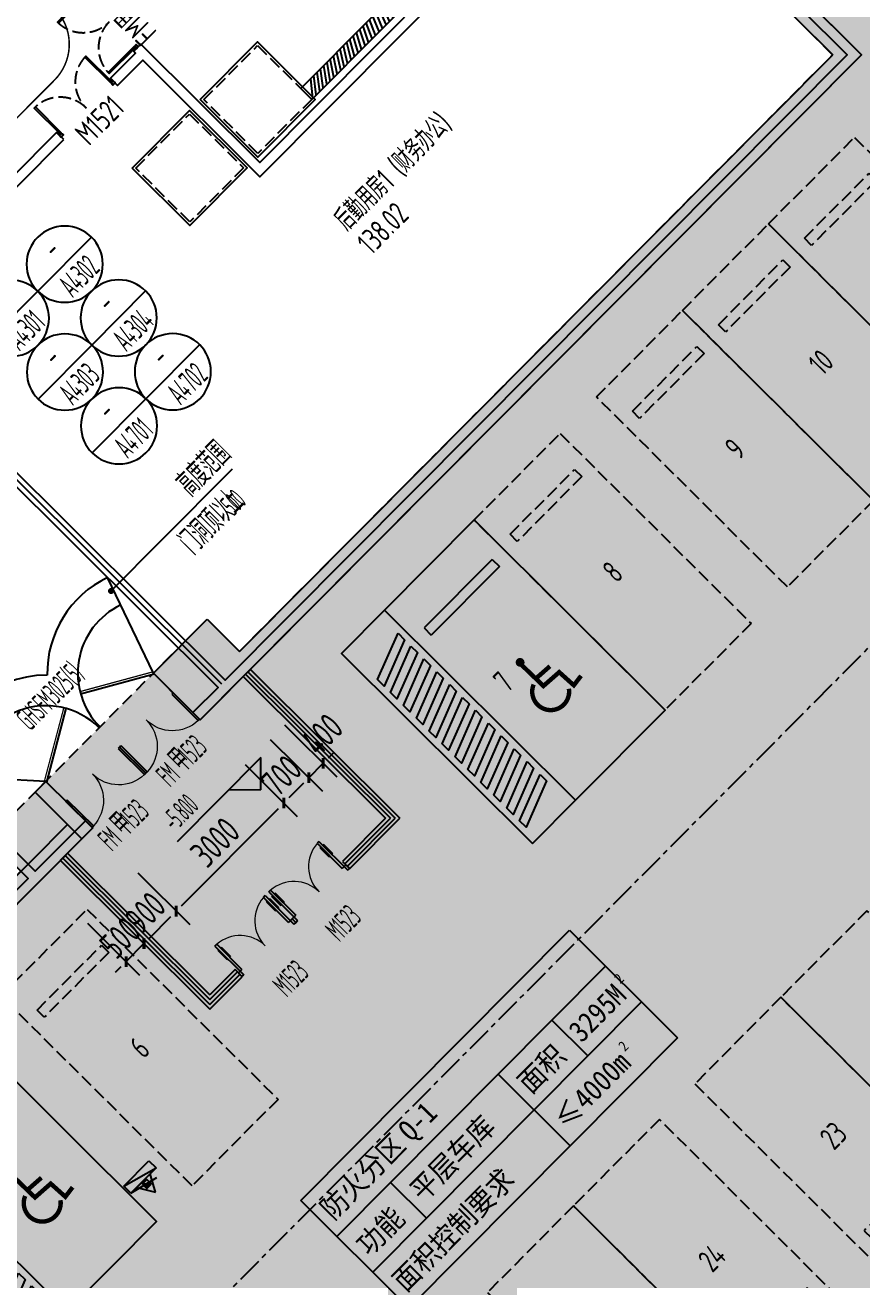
# Model space of a CAD drawing. Extents: x 517381295 to 519272522, y 3499086963 to 3500603577.
# Drawn here: x 518863914 to 518880380, y 3499861043 to 3499885723 of the extents above; entities that cross this region are included whole.
import ezdxf
from ezdxf.enums import TextEntityAlignment as Align

# ---------------------------------------------------------------- set-up
doc = ezdxf.new("R2010")
doc.units = 0
doc.header["$LTSCALE"] = 1000
doc.header["$MEASUREMENT"] = 0
doc.header["$PDMODE"] = 1
for name, pattern in [('CENTERX2', [4, 2.5, -0.5, 0.5, -0.5]), ('DASH', [0.35, 0.25, -0.1]), ('DASHED', [0.75, 0.5, -0.25]), ('HIDDEN', [0.375, 0.25, -0.125])]:
    doc.linetypes.add(name, pattern=pattern)
doc.layers.get('0').update_dxf_attribs({"linetype": 'CONTINUOUS'})
doc.layers.get('DEFPOINTS').update_dxf_attribs({"color": 8, "linetype": 'CONTINUOUS'})
for name, color, linetype in [('0-TEXT', 7, 'CONTINUOUS'), ('00-灭火器', 1, 'CONTINUOUS'), ('A-地下车道中线', 1, 'CONTINUOUS'), ('A10-plan_B1_SEN23VEG_设计区$0$AE-WALL', 255, 'CONTINUOUS'), ('AD-AREA-USNO', 13, 'CONTINUOUS'), ('AD-INDX', 43, 'CONTINUOUS'), ('AD-NAME-ROOM', 9, 'CONTINUOUS'), ('AD-NUMB', 205, 'CONTINUOUS'), ('AE-ABOV', 154, 'HIDDEN'), ('AE-DICH-ARCH', 84, 'CONTINUOUS'), ('AE-DOOR-INSD', 61, 'CONTINUOUS'), ('AE-EQPM', 70, 'CONTINUOUS'), ('AE-FLOR', 151, 'CONTINUOUS'), ('AE-WALL', 255, 'CONTINUOUS'), ('AE-WALL-HACH', 15, 'CONTINUOUS'), ('C-XREF-EXT', 7, 'CONTINUOUS'), ('DIM_ELEV', 3, 'CONTINUOUS'), ('EQUIP_消火栓', 1, 'CONTINUOUS'), ('HS-A-填充图案', 8, 'CONTINUOUS'), ('HS-A-墙-砖', 140, 'CONTINUOUS'), ('HS-A-墙-砼', 41, 'CONTINUOUS'), ('HS-A-指标', 7, 'DASHED'), ('HS-A-标注-引出', 3, 'CONTINUOUS'), ('HS-A-标注-细部', 3, 'CONTINUOUS'), ('HS-A-说明文字', 7, 'CONTINUOUS'), ('HS-A-门窗洞', 4, 'CONTINUOUS'), ('HS-A-门窗编号', 10, 'CONTINUOUS'), ('PUB_HATCH', 8, 'CONTINUOUS'), ('PUB_TEXT', 7, 'CONTINUOUS'), ('WINDOW', 4, 'CONTINUOUS'), ('WINDOW_TEXT', 7, 'CONTINUOUS'), ('天华车位编号', 7, 'CONTINUOUS')]:
    doc.layers.add(name, color=color, linetype=linetype)
doc.styles.add('_TCH_DIM', font='Tssdeng.shx', dxfattribs={"bigfont": 'Tssdchn.shx'})
doc.styles.add('_TCH_DIM_T3', font='Tssdeng.shx', dxfattribs={"width": 0.7058823529411765, "bigfont": 'Tssdchn.shx'})
doc.styles.add('_TCH_WINDOW', font='Tssdeng.shx', dxfattribs={"width": 0.7, "height": 3.5, "bigfont": 'Tssdchn.shx'})
doc.styles.add('TH-STYLE1', font='STFANGSO.TTF', dxfattribs={"width": 0.699999988079071})
doc.styles.add('TH-STYLE3', font='tssdeng.shx', dxfattribs={"width": 0.699999988079071, "bigfont": 'tssdchn.shx'})
doc.styles.add('黑体', font='simhei_0.ttf', dxfattribs={"width": 0.9})
doc.linetypes.add('ZIGZAG', pattern='A,0.0001,-0.2,[131,ltypeshp.shx,S=0.2,R=0,X=-0.2,Y=0],-0.4,[131,ltypeshp.shx,S=0.2,R=180,X=0.2,Y=0],-0.2', length=0.8001)
doc.dimstyles.new('_TCH_ARCH&&150', dxfattribs={"dimtxt": 525, "dimasz": 150, "dimexe": 375, "dimexo": 0, "dimgap": 150, "dimtad": 1, "dimdec": 0, "dimzin": 0, "dimdsep": 46, "dimtxsty": '_TCH_DIM_T3', "dimblk": 'ASDWQEQWEWQ _ArchTick', "dimcen": 0.09, "dimclrt": 7, "dimazin": 2, "dimtfac": 1, "dimtdec": 0, "dimtix": 1, "dimtmove": 2, "dimatfit": 3, "dimfxl": 0, "dimtolj": 1, "dimtzin": 0, "dimarcsym": 0})

# ---------------------------------------------------------------- blocks, each defined once
blk = doc.blocks.new('*U335')
for points in [[(30, 30), (60, 30), (60.00000000000001, 750), (30.00000000000001, 750)], [(1470, 30), (1440, 30), (1440, 750), (1470, 750)]]:
    blk.add_lwpolyline(points, close=True)
for points in [[(30, 0), (30, 30), (0, 30), (0, -30), (60, -30), (60, 0), (30, 0)], [(1470, 0), (1470, 30), (1500, 30), (1500, -30), (1440, -30), (1440, 0), (1470, 0)]]:
    blk.add_lwpolyline(points)
at = {"linetype": 'DASH'}
for centre, start, end in [((30, 30), 0, 90), ((1470, 30), 90, 180)]:
    blk.add_arc(centre, 720, start, end, dxfattribs=at)
at = {"layer": 'A10-plan_B1_SEN23VEG_设计区$0$AE-WALL'}
for points in [[(0, -100), (0, 100)], [(1500, -100), (1500, 100)]]:
    blk.add_lwpolyline(points, dxfattribs=at)
blk = doc.blocks.new('fhfshgfdshdshhdshds')
at = {"layer": 'AE-WALL'}
for points in [[(91999.99995708466, 40399.99999380112), (82349.99994754791, 40400.00003004074), (82349.99991083145, 43700.00005722046), (82149.99997329712, 43700.00003814697), (82149.99997806549, 43650.00002861023), (81449.99995613098, 43650.00002717972), (81449.99996185303, 43450.00002622604), (82149.9999704361, 43450.00003242493), (82149.99995231628, 40200.00002527237), (91999.99994707108, 40200.00000691414), (91999.9999923706, 33700.0000038147), (74649.99996042252, 33700.00000143051), (74649.99997901917, 39950.00012874603), (73049.99996948242, 39950.00012636185), (73049.99998283386, 43450.00015854836), (73399.99999523163, 43450.00016593933), (73399.99997138977, 43650.0001707077), (72499.99992799759, 43650.00019979477), (72499.99993371964, 43450.00019693375), (72849.9999499321, 43450.00016498566), (72849.99997997284, 39950.00014066696), (63150.00001621246, 39950.00002479553), (63150.00001764297, 33700.00002479553), (45850, 33700.00002765656)], [(41249.99996185303, 33500.0000193119), (70750.00002193451, 33500.00000286102), (70750.000020504, 33700.00000143051), (69350.00002479553, 33700.00000286102), (69350.0000295639, 36850.00000047684)], [(69150.00001096725, 36650.0000038147), (69149.99998188019, 33700.00003385544), (66349.99998474121, 33700.00003457069)], [(74449.999958992, 39750.00012779236), (74449.99995851517, 33700.00000238419), (73750.00002813339, 33700.00003194809), (73750.00005149841, 33500.00000405312), (92199.99998855591, 33500.00001239777), (92199.99994325638, 40299.99999594688)]]:
    blk.add_lwpolyline(points, dxfattribs=at)
blk.add_lwpolyline([(79949.99997520447, 43450.00002622604), (79949.99990558624, 43650.0000910759), (74899.99998283386, 43650.00002288818), (74899.99999904633, 43450.00001907349), (79949.99990272522, 43450.00009727478)], close=True, dxfattribs=at)
at = {"layer": 'AE-WALL-HACH', "linetype": 'ZIGZAG', "ltscale": 0.5}
blk.add_line((74549.9999551773, 39850.00012874603), (74549.999958992, 33700.00000238419), dxfattribs=at)
at = {"layer": 'AE-DOOR-INSD'}
for p, rotation in [((82249.99998283386, 43700.00003576279, -0.0209468798363989), 89.99999981932613), ((79949.99990320206, 43550.00009512901, -0.6469250997567817), 5.13601058850219e-09)]:
    blk.add_blockref('*U335', p, dxfattribs=dict(at, rotation=rotation))
at = {"layer": 'AD-NUMB', "style": 'TH-STYLE3', "width": 0.699999988079071}
for s, rotation, p in [('FM甲1521', 89.99997267924333, (82760.60388183594, 43637.77434325218, -0.0227313625389696)), ('M1521', 359.999959018865, (80204.57954311371, 42997.87273311615, -0.6487095824593525))]:
    blk.add_text(s, height=450, rotation=rotation, dxfattribs=at).set_placement(p)
blk = doc.blocks.new('efafefsf')
at = {"layer": 'A-地下车道中线', "color": 253, "linetype": 'CENTERX2', "ltscale": 0.2}
blk.add_line((-2310944.955376625, -1375737.875658751), (-2219398.25206852, -1375738.649316311), dxfattribs=at)
blk = doc.blocks.new('集水坑1500x1500x1500（h）')
at = {"layer": 'AE-FLOR'}
blk.add_lwpolyline([(-49.99999952316284, 1550.000000238419), (1550, 1550.000000238419), (1550, -50.00000023841858), (-50.00000047683716, -50.00000047683716)], close=True, dxfattribs=at)
at = {"layer": 'AE-FLOR', "linetype": 'DASH'}
blk.add_lwpolyline([(4.76837158203125e-07, 1500), (1500, 1499.999999761581), (1500, 0), (0, 0)], close=True, dxfattribs=at)
blk = doc.blocks.new('JSK')
at = {"layer": 'AE-DICH-ARCH'}
h = blk.add_hatch(dxfattribs=at)
h.set_pattern_fill('LINE', color=8, scale=99.9999999999994, angle=44.84270773363387)
h.set_pattern_definition([(90, (83199.99973106384, -44098.82736515999), (-95.24999999999991, 2.730971004893945e-10), [])])
edge = h.paths.add_edge_path()
edge.add_line((83949.99996185303, 40850.0000269413), (91804.19904754232, 40850.01457348676))
edge.add_line((91800.0052189827, 40849.99998474121), (91800.00521881676, 40549.99998649328))
edge.add_line((91800.00521850586, 40549.99998641014), (83949.9999613953, 40550.00004490019))
edge.add_line((83949.99995660782, 40550.00004911423), (83949.99995862627, 40850.00003129906))
blk.add_lwpolyline([(83949.99995660782, 40550.00004911423), (91800.00521850586, 40549.99998641014), (91800.00521945953, 40849.9999859333), (83949.99996185303, 40849.99998569489)], close=True, dxfattribs=at)
at = {"layer": 'C-XREF-EXT', "rotation": 359.9999999998357}
for p in [(80549.99996376038, 40550.00003647804), (82449.99996185303, 40550.00004553795)]:
    blk.add_blockref('集水坑1500x1500x1500（h）', p, dxfattribs=at)
blk = doc.blocks.new('vcbxcvbxcvbcxvbcvx')
at = {"layer": 'AE-ABOV'}
h = blk.add_hatch(dxfattribs=at)
h.set_pattern_fill('ANGLE', color=8, scale=499.9999999999997, angle=-45.15729226636613)
h.set_pattern_definition([(359.9999999998357, (-1228937.850166321, 2875940.713079453), (5.006313585909083e-09, 1746.249999999999), [1269.999999999999, -476.2499999999997]), (90, (-1228937.850166321, 2875940.713079453), (-1746.249999999999, 5.006313585909083e-09), [1270, -476.2499999999998])])
edge = h.paths.add_edge_path()
edge.add_line((-1112685.154472828, 2875590.302752495), (-1192087.85016758, 2875590.3027526))
edge.add_line((-1192087.850167751, 2875590.302752495), (-1192087.841672835, 2877396.973397291))
edge.add_line((-1192087.841672897, 2877396.973397017), (-1192087.850113824, 2880196.97342896))
edge.add_line((-1192087.850113869, 2880196.973428965), (-1192087.850146369, 2888990.713104392))
edge.add_line((-1192087.850146294, 2888990.713104486), (-1189687.850119626, 2888990.713107557))
edge.add_line((-1189687.850119591, 2888990.713107586), (-1189687.850106648, 2890990.712934787))
edge.add_line((-1189687.850106716, 2890990.712934971), (-1192087.850147726, 2890990.713080887))
edge.add_line((-1192087.850147247, 2890990.713080406), (-1192087.787451197, 2902990.861483638))
edge.add_line((-1192087.787451744, 2902990.861484051), (-1208287.912045514, 2902990.567798151))
edge.add_line((-1208287.912045479, 2902990.567798138), (-1208287.97471344, 2904646.679696687))
edge.add_line((-1208287.974713326, 2904646.679696321), (-1208287.801311024, 2904646.932287902))
edge.add_line((-1208287.801311016, 2904646.932287931), (-1208287.801312292, 2909840.692558439))
edge.add_line((-1208287.801312447, 2909840.692558765), (-1192087.847160659, 2909840.73365246))
edge.add_line((-1192087.847160339, 2909840.733652115), (-1192087.853082925, 2911690.713042712))
edge.add_line((-1192087.853083134, 2911690.713042974), (-1183187.853093049, 2911690.713084284))
edge.add_line((-1183187.853093147, 2911690.713084221), (-1183187.847171847, 2909840.712867695))
edge.add_line((-1183187.847171307, 2909840.712867737), (-1159787.841652779, 2909840.712804329))
edge.add_line((-1159787.84165287, 2909840.712804317), (-1159786.497599212, 2910740.710717343))
edge.add_line((-1159786.497599602, 2910740.710717678), (-1153686.506084432, 2910740.710701014))
edge.add_line((-1153686.506084442, 2910740.71070075), (-1153687.852495694, 2909840.814170099))
edge.add_line((-1153687.85249567, 2909840.814169884), (-1137137.843563317, 2909840.814169604))
edge.add_line((-1137137.84356308, 2909840.814169884), (-1137137.846838198, 2927340.612590737))
edge.add_line((-1137137.846838474, 2927340.61259079), (-1117537.853485405, 2927340.612575179))
edge.add_line((-1117537.853485107, 2927340.612574816), (-1117537.858750917, 2904440.713084697))
edge.add_line((-1117537.858751297, 2904440.713084936), (-1106437.860128601, 2904440.713117593))
edge.add_line((-1106437.860128403, 2904440.713117599), (-1106437.860120224, 2897440.713106017))
edge.add_line((-1106437.860120296, 2897440.713106155), (-1106137.862804846, 2897440.713070154))
edge.add_line((-1106137.86280489, 2897440.713070154), (-1106137.857584552, 2888896.974899984))
edge.add_arc((-1111037.863520622, 2888940.917486906), 4900.202968103001, -89.99996157515989, -0.5138069876330746, ccw=False)
edge.add_line((-1111037.860234737, 2884040.714518309), (-1112685.154486508, 2884040.714542268))
edge.add_line((-1112685.154486179, 2884040.714541912), (-1112685.154472571, 2875592.254593211))
edge.add_line((-1112685.154472828, 2875592.254593611), (-1112685.154472977, 2875590.302752425))
at = {"layer": 'AE-ABOV', "color": 8}
blk.add_lwpolyline([(-1112685.154472828, 2875590.302752495), (-1192087.850167751, 2875590.302752495), (-1192087.841672897, 2877396.973397017), (-1192087.850113869, 2880196.973428965), (-1192087.850146294, 2888990.713104486), (-1189687.850119591, 2888990.713107586), (-1189687.850106716, 2890990.712934971), (-1192087.850147247, 2890990.713080406), (-1192087.787451744, 2902990.861484051), (-1208287.912045479, 2902990.567798138), (-1208287.974713326, 2904646.679696321), (-1208287.801311016, 2904646.932287931), (-1208287.801312447, 2909840.692558765), (-1192087.847160339, 2909840.733652115), (-1192087.853083134, 2911690.713042974), (-1183187.853093147, 2911690.713084221), (-1183187.847171307, 2909840.712867737), (-1159787.84165287, 2909840.712804317), (-1159786.497599602, 2910740.710717678), (-1153686.506084442, 2910740.71070075), (-1153687.85249567, 2909840.814169884), (-1137137.84356308, 2909840.814169884), (-1137137.846838474, 2927340.61259079), (-1117537.853485107, 2927340.612574816)], dxfattribs=at)
blk = doc.blocks.new('gfdgdgfdggggfd')
at = {"layer": 'AD-AREA-USNO', "insert": (-1146345.893850327, 2913935.521997213), "char_height": 450, "attachment_point": 1, "rotation": 5.709137000437871e-09, "style": 'TH-STYLE3'}
blk.add_mtext('138.02', dxfattribs=at)
at = {"layer": 'AD-NAME-ROOM', "style": 'TH-STYLE3', "width": 0.699999988079071}
blk.add_text('后勤用房1', height=449.9999999999997, rotation=1.366037834002524e-05, dxfattribs=at).set_placement((-1146345.893852234, 2914135.522000074))
at = {"layer": 'DEFPOINTS', "style": 'TH-STYLE3', "width": 0.699999988079071}
blk.add_text('(财务办公)', height=449.9999999999997, rotation=1.366037834002524e-05, dxfattribs=at).set_placement((-1144818.638504982, 2914135.52200985))
blk = doc.blocks.new('cw')
at = {"layer": 'AE-EQPM', "linetype": 'DASH'}
for points in [[(-1200.000000476837, 5300), (1199.999999523163, 5300.000000238419), (1200, 0), (-1200, -4.76837158203125e-07)], [(-900, 899.9999997615814), (900, 900), (900, 700), (-900, 699.9999997615814)]]:
    blk.add_lwpolyline(points, close=True, dxfattribs=at)
blk = doc.blocks.new('__附着_A09-地下车库平面图（外参）_TEN24ZPV_设计区$0$无障碍车位')
at = {"layer": 'AE-EQPM'}
for p, q in [((-299.9992475509644, 4500.000000476837), (-2199.999247550964, 4500.000000238419)), ((-2199.999247550964, 4500.000000238419), (-2199.999247550964, 4300.000000715256)), ((-299.9992475509644, 4500.000000476837), (-299.9992470741272, 4300)), ((-299.9992470741272, 4300), (-2199.999247550964, 4300.000000715256))]:
    blk.add_line(p, q, dxfattribs=at)
for points in [[(-3700.000000476837, -5.245208740234375e-06), (-2500, -5.7220458984375e-06), (-2499.999247550964, 5300.000000476837), (-3699.999247550964, 5300.000000476837)], [(-2499.999247550964, 5300.000000476837), (0.0007524490356445312, 5300), (0, 0), (-2500, 4.76837158203125e-07)], [(-2634.854600429535, 4789.518074989319), (-2634.854600429535, 4610.477046012878), (-3565.145399570465, 4252.394987821579), (-3565.145399570465, 4431.436016559601)], [(-2634.854600429535, 4431.436017036438), (-2634.854600906372, 4252.394987821579), (-3565.145400047302, 3894.31292963028), (-3565.145400047302, 4073.35395860672)], [(-2634.854600429535, 4073.35395860672), (-2634.854600906372, 3894.312929868698), (-3565.145400047302, 3536.230871200562), (-3565.145400047302, 3715.271900415421)], [(-2634.854600429535, 3715.271900653839), (-2634.854600429535, 3536.23087143898), (-3565.145400047302, 3178.148813247681), (-3565.145400047302, 3357.18984246254)], [(-2634.854600429535, 3357.189842700958), (-2634.854600429535, 3178.148813247681), (-3565.145400047302, 2820.0667552948), (-3565.145399570465, 2999.107784509659)], [(-2634.854600429535, 2999.107784032822), (-2634.854600429535, 2820.0667552948), (-3565.145399570465, 2461.984697341919), (-3565.145399570465, 2641.025726318359)], [(-2634.854600429535, 2641.025726079941), (-2634.854600906372, 2461.984697341919), (-3565.145400047302, 2103.90263915062), (-3565.145399570465, 2282.943668365479)], [(-2634.854600906372, 2282.94366812706), (-2634.854600429535, 2103.902638912201), (-3565.145400047302, 1745.820581197739), (-3565.145400047302, 1924.861610412598)], [(-2634.854600906372, 1924.86160993576), (-2634.854600429535, 1745.820581197739), (-3565.145400047302, 1387.738523006439), (-3565.145400047302, 1566.77955198288)], [(-2634.854600429535, 1566.77955198288), (-2634.854600429535, 1387.738523244858), (-3565.145399570465, 1029.656464576721), (-3565.145400047302, 1208.697494029999)], [(-2634.854600429535, 1208.697494029999), (-2634.854600429535, 1029.65646481514), (-3565.145399570465, 671.5744066238403), (-3565.145400047302, 850.6154358386993)], [(-2634.854600429535, 850.6154360771179), (-2634.854600429535, 671.5744066238403), (-3565.145399570465, 313.4923486709595), (-3565.145399570465, 492.5333774089813)]]:
    blk.add_lwpolyline(points, close=True, dxfattribs=at)
at = {"layer": 'AE-EQPM', "const_width": 86.81084999999999, "elevation": 2.7202444649e-06}
blk.add_lwpolyline([(-1390.336165428162, 2686.576690196991, 1), (-1303.724315643311, 2680.70207285881, 1)], format="xyb", close=True, dxfattribs=at)
at = {"layer": 'AE-EQPM', "const_width": 86.81084999999999}
for points, elevation in [([(-1362.433437824249, 2624.42822098732), (-1353.372068405151, 2030.524633169174), (-941.5359601974487, 2002.591047763824), (-922.1704707145691, 1616.566720962524), (-688.5639533996582, 1647.072607040405)], 2.7083690249e-06), ([(-1339.289635181427, 2238.147622585297), (-987.9065337181091, 2214.314380884171)], 2.7144224005e-06)]:
    blk.add_lwpolyline(points, dxfattribs=dict(at, elevation=elevation))
at = {"layer": 'AE-EQPM', "const_width": 86.81084999999999, "elevation": 2.7125646254e-06}
blk.add_lwpolyline([(-1468.642311573029, 2187.746070384979, 1.323530440668284), (-1038.114184379578, 1637.22287774086, -3.460136572253067)], format="xyb", dxfattribs=at)
blk = doc.blocks.new('gfhgfhggjj')
at = {"layer": 'AE-EQPM', "linetype": 'DASH'}
for p, rotation in [((174950.9526305199, 290100.2110490799), 359.9999384212368), ((189138.2880887985, 290100.2110490799), 359.9999384792212)]:
    blk.add_blockref('__附着_A09-地下车库平面图（外参）_TEN24ZPV_设计区$0$无障碍车位', p, dxfattribs=dict(at, rotation=rotation))
at = {"layer": 'AE-EQPM'}
for p, rotation in [((177138.2936635017, 295400.2110199928), 180.0000000009088), ((190338.2880887985, 295400.2110490799), 179.9999999998357), ((193750.9526591301, 295400.2110190392), 180.0000000009088), ((196150.9526553154, 295400.2110188007), 180.0000000009088), ((198550.9526596069, 295400.2110202312), 180.0000000009088)]:
    blk.add_blockref('cw', p, dxfattribs=dict(at, rotation=rotation))
at = {"layer": 'AE-EQPM', "xscale": -1, "rotation": 359.9999999998357}
for p in [(179750.9526147842, 279200.2110261917), (182150.9526171684, 279200.211025238), (185538.2880887985, 279200.2110316753), (187938.2880859375, 279200.2110261917)]:
    blk.add_blockref('cw', p, dxfattribs=at)
at = {"layer": '天华车位编号', "color": 8, "style": 'TH-STYLE3', "width": 0.699999988079071}
for s, p in [('6', (177138.2936625481, 292750.2110197544)), ('7', (187288.2913126945, 292750.2130343914)), ('8', (190338.2880883217, 292750.2110490799)), ('9', (193750.9526596069, 292750.2110161781)), ('10', (196150.9526562691, 292750.2110185623)), ('24', (182150.9526171684, 281850.211025238)), ('23', (185538.2880868912, 281850.2110333443))]:
    blk.add_text(s, height=450, rotation=8.196227004009711e-05, dxfattribs=at).set_placement(p, align=Align.MIDDLE_CENTER)
blk = doc.blocks.new('$TWTSYS$00000508')
for p, q in [((-0.5, 0.5), (0.3236161731911125, 1.224064056863426)), ((-0.5, 0.5), (-0.5, -0.5)), ((-0.5, -0.5), (0.5, 0.5)), ((0.5, 0.5), (-0.5, 0.5)), ((0.5, -0.5), (0.5, 0.5)), ((-0.5, -0.5), (0.5, -0.5))]:
    blk.add_line(p, q)
blk.add_solid([(0.5, -0.5), (0.5, 0.5), (-0.5, -0.5)])
blk = doc.blocks.new('$DorLib2D$00000212')
at = {"color": 0}
for p, q in [((-0.4999999999998606, 0.04166666666662389), (-0.06698729810766846, 0.2916666666666194)), ((0.5000000000001124, 0.04166666666668739), (0.06698729810792026, 0.2916666666666825))]:
    blk.add_line(p, q, dxfattribs=at)
at = {"color": 0, "const_width": 0.008333333333333333}
for points in [[(-0.5083333333332019, 0.05610042339636756), (-0.07532063144101286, 0.3061004233963485)], [(0.5083333333334257, 0.05610042339642307), (0.07532063144126555, 0.3061004233964124)]]:
    blk.add_lwpolyline(points, dxfattribs=at)
blk = doc.blocks.new('$DorLib2D$00000011')
at = {"lineweight": 13}
for p, q in [((-0.4833333268732257, 0.3962051976975873), (-0.4833333268732233, 0.2345635206386193)), ((-0.41666666020649, 0.3962051976975873), (-0.41666666020649, 0.2345635206386193)), ((0.4166666731276766, 0.3962051976975873), (0.4166666731276741, 0.2345635206386193)), ((0.4833333397944098, 0.3962051976975873), (0.4833333397944074, 0.2345635206386193))]:
    blk.add_line(p, q, dxfattribs=at)
for p, q in [((-0.4833333268732257, 0.3962051976975873), (-0.466666660206538, 0.3962051976975872)), ((-0.4666666602065375, 0.4708801651422996), (-0.46666666020654, -0.06245316819156697)), ((-0.4666666602065375, 0.4708801651422996), (-0.4333333268731733, 0.4708801651422999)), ((-0.4333333268731733, 0.4708801651422999), (-0.4333333268731709, 0.004213498475166344)), ((-0.41666666020649, 0.3962051976975873), (-0.4333333268731729, 0.3962051976975873)), ((0.4166666731276766, 0.3962051976975873), (0.4333333397943595, 0.3962051976975873)), ((0.4333333397943598, 0.4708801651422999), (0.4333333397943574, 0.004213498475166344)), ((0.4666666731277241, 0.4708801651422996), (0.4333333397943598, 0.4708801651422999)), ((0.4666666731277241, 0.4708801651422996), (0.4666666731277265, -0.06245316819156697)), ((0.4833333397944098, 0.3962051976975873), (0.4666666731277244, 0.3962051976975872)), ((-0.4833333268732233, 0.2345635206386193), (-0.4666666602065386, 0.2345635206386192)), ((-0.41666666020649, 0.2345635206386193), (-0.4333333268731721, 0.2345635206386192)), ((0.4166666731276741, 0.2345635206386193), (0.4333333397943586, 0.2345635206386192)), ((0.4833333397944074, 0.2345635206386193), (0.4666666731277251, 0.2345635206386192)), ((-0.4999999935399067, 0.004213498475166344), (-0.4333333268731709, 0.004213498475166344)), ((-0.4999999935399042, 0.004213498475176044), (-0.4999999935399067, -0.06245316819156697)), ((0.5000000064610932, 0.004213498475166344), (0.4333333397943574, 0.004213498475166344)), ((0.5000000064610907, 0.004213498475176044), (0.5000000064610932, -0.06245316819156697)), ((-0.4999999935399067, -0.06245316819156697), (-0.46666666020654, -0.06245316819156697)), ((0.5000000064610932, -0.06245316819156697), (0.4666666731277265, -0.06245316819156697))]:
    blk.add_line(p, q)
for centre, start, end in [((-0.46666666020654, 0.004213498475166344), 0, 85.90395624184767), ((0.4666666731277265, 0.004213498475166344), 94.09604375815232, 180)]:
    blk.add_arc(centre, 0.4666666666671332, start, end, dxfattribs=at)
blk = doc.blocks.new('$DorLib2D$00000002')
for p, q in [((-0.5, -5.684341886080802e-17), (-0.5000000000000007, 0.4875)), ((-0.4750000000000007, 0.4875), (-0.5000000000000007, 0.4875)), ((-0.475, -2.842170943040401e-17), (-0.4750000000000007, 0.4875)), ((0.475, -2.842170943040401e-17), (0.4750000000000007, 0.4875)), ((0.4750000000000007, 0.4875), (0.5000000000000007, 0.4875)), ((0.5, -5.684341886080802e-17), (0.5000000000000007, 0.4875)), ((-0.5, -5.684341886080802e-17), (-0.475, -2.842170943040401e-17)), ((0.5, -5.684341886080802e-17), (0.475, -2.842170943040401e-17))]:
    blk.add_line(p, q)
at = {"lineweight": 13}
for centre, start, end in [((-0.4875, -4.263256414560601e-17), 0, 88.53071641864632), ((0.4875, -4.263256414560601e-17), 91.4692835813537, 180)]:
    blk.add_arc(centre, 0.4875, start, end, dxfattribs=at)
blk = doc.blocks.new('ASDWQEQWEWQ _ArchTick')
at = {"color": 0, "linetype": 'ByBlock', "const_width": 0.4}
blk.add_lwpolyline([(-0.5, -0.5), (0.5, 0.5)], dxfattribs=at)
blk = doc.blocks.new('*D367')
at = {"layer": 'DEFPOINTS', "color": 0, "transparency": 16777216}
for p in [(334924.3136754036, 32249.99999904633), (335324.3052043915, 32249.99999952316), (335324.3052043915, 31181.07158637047)]:
    blk.add_point(p, dxfattribs=at)
at = {"layer": 'HS-A-标注-细部', "color": 0, "lineweight": -2, "transparency": 16777216}
for p, q in [((334924.3136754036, 32249.99999904633), (334924.3136754036, 30806.07158637047)), ((335324.3052043915, 32249.99999952316), (335324.3052043915, 30806.07158637047)), ((334774.3136754036, 31181.07158637047), (334624.3136754036, 31181.07158637047)), ((334924.3136754036, 31181.07158637047), (335324.3052043915, 31181.07158637047)), ((335474.3052043915, 31181.07158637047), (335624.3052043915, 31181.07158637047))]:
    blk.add_line(p, q, dxfattribs=at)
at = {"layer": 'HS-A-标注-细部', "color": 0, "lineweight": -2, "transparency": 16777216, "xscale": 150, "yscale": 150, "zscale": 150}
blk.add_blockref('ASDWQEQWEWQ _ArchTick', (334924.3136754036, 31181.07158637047), dxfattribs=at)
at = {"layer": 'HS-A-标注-细部', "color": 0, "lineweight": -2, "transparency": 16777216, "xscale": 150, "yscale": 150, "zscale": 150, "rotation": 180}
blk.add_blockref('ASDWQEQWEWQ _ArchTick', (335324.3052043915, 31181.07158637047), dxfattribs=at)
at = {"layer": 'HS-A-标注-细部', "color": 7, "transparency": 16777216, "insert": (335717.305211544, 31593.57158875465), "char_height": 525, "attachment_point": 5, "style": '_TCH_DIM_T3'}
blk.add_mtext('\\A1;400', dxfattribs=at)
blk = doc.blocks.new('*D368')
at = {"layer": 'DEFPOINTS', "color": 0, "transparency": 16777216}
for p in [(334224.3137569427, 32249.99999809265), (334924.3136754036, 32249.99999904633), (334924.3136754036, 31181.07158589363)]:
    blk.add_point(p, dxfattribs=at)
at = {"layer": 'HS-A-标注-细部', "color": 0, "lineweight": -2, "transparency": 16777216}
for p, q in [((334224.3137569427, 32249.99999809265), (334224.3137569427, 30806.07158589363)), ((334924.3136754036, 32249.99999904633), (334924.3136754036, 30806.07158589363)), ((334374.3137569427, 31181.07158589363), (334774.3136754036, 31181.07158589363))]:
    blk.add_line(p, q, dxfattribs=at)
at = {"layer": 'HS-A-标注-细部', "color": 0, "lineweight": -2, "transparency": 16777216, "xscale": 150, "yscale": 150, "zscale": 150, "rotation": 180}
blk.add_blockref('ASDWQEQWEWQ _ArchTick', (334224.3137569427, 31181.07158589363), dxfattribs=at)
at = {"layer": 'HS-A-标注-细部', "color": 0, "lineweight": -2, "transparency": 16777216, "xscale": 150, "yscale": 150, "zscale": 150}
blk.add_blockref('ASDWQEQWEWQ _ArchTick', (334924.3136754036, 31181.07158589363), dxfattribs=at)
at = {"layer": 'HS-A-标注-细部', "color": 7, "transparency": 16777216, "insert": (334574.31372118, 31593.57158756256), "char_height": 525, "attachment_point": 5, "style": '_TCH_DIM_T3'}
blk.add_mtext('\\A1;700', dxfattribs=at)
blk = doc.blocks.new('*D369')
at = {"layer": 'DEFPOINTS', "color": 0, "transparency": 16777216}
for p in [(331224.3053421974, 32249.99999570847), (334224.3137569427, 32249.99999809265), (334224.3137569427, 31181.0715842247)]:
    blk.add_point(p, dxfattribs=at)
at = {"layer": 'HS-A-标注-细部', "color": 0, "lineweight": -2, "transparency": 16777216}
for p, q in [((331224.3053421974, 32249.99999570847), (331224.3053421974, 30806.0715842247)), ((334224.3137569427, 32249.99999809265), (334224.3137569427, 30806.0715842247)), ((331374.3053421974, 31181.0715842247), (334074.3137569427, 31181.0715842247))]:
    blk.add_line(p, q, dxfattribs=at)
at = {"layer": 'HS-A-标注-细部', "color": 0, "lineweight": -2, "transparency": 16777216, "xscale": 150, "yscale": 150, "zscale": 150, "rotation": 180}
blk.add_blockref('ASDWQEQWEWQ _ArchTick', (331224.3053421974, 31181.0715842247), dxfattribs=at)
at = {"layer": 'HS-A-标注-细部', "color": 0, "lineweight": -2, "transparency": 16777216, "xscale": 150, "yscale": 150, "zscale": 150}
blk.add_blockref('ASDWQEQWEWQ _ArchTick', (334224.3137569427, 31181.0715842247), dxfattribs=at)
at = {"layer": 'HS-A-标注-细部', "color": 7, "transparency": 16777216, "insert": (332724.3095550537, 31593.57158732414), "char_height": 525, "attachment_point": 5, "style": '_TCH_DIM_T3'}
blk.add_mtext('\\A1;3000', dxfattribs=at)
blk = doc.blocks.new('*D370')
at = {"layer": 'DEFPOINTS', "color": 0, "transparency": 16777216}
for p in [(330324.3052310944, 32249.99999403954), (331224.3053421974, 32249.99999570847), (331224.3053421974, 31181.07158231735)]:
    blk.add_point(p, dxfattribs=at)
at = {"layer": 'HS-A-标注-细部', "color": 0, "lineweight": -2, "transparency": 16777216}
for p, q in [((330324.3052310944, 32249.99999403954), (330324.3052310944, 30806.07158231735)), ((331224.3053421974, 32249.99999570847), (331224.3053421974, 30806.07158231735)), ((330474.3052310944, 31181.07158231735), (331074.3053421974, 31181.07158231735))]:
    blk.add_line(p, q, dxfattribs=at)
at = {"layer": 'HS-A-标注-细部', "color": 0, "lineweight": -2, "transparency": 16777216, "xscale": 150, "yscale": 150, "zscale": 150, "rotation": 180}
blk.add_blockref('ASDWQEQWEWQ _ArchTick', (330324.3052310944, 31181.07158231735), dxfattribs=at)
at = {"layer": 'HS-A-标注-细部', "color": 0, "lineweight": -2, "transparency": 16777216, "xscale": 150, "yscale": 150, "zscale": 150}
blk.add_blockref('ASDWQEQWEWQ _ArchTick', (331224.3053421974, 31181.07158231735), dxfattribs=at)
at = {"layer": 'HS-A-标注-细部', "color": 7, "transparency": 16777216, "insert": (330774.305290699, 31593.57158565521), "char_height": 525, "attachment_point": 5, "style": '_TCH_DIM_T3'}
blk.add_mtext('\\A1;900', dxfattribs=at)
blk = doc.blocks.new('*D371')
at = {"layer": 'DEFPOINTS', "color": 0, "transparency": 16777216}
for p in [(329824.3137378693, 32249.9999935627), (330324.3052310944, 32249.99999403954), (330324.3052310944, 31181.07158446312)]:
    blk.add_point(p, dxfattribs=at)
at = {"layer": 'HS-A-标注-细部', "color": 0, "lineweight": -2, "transparency": 16777216}
for p, q in [((329824.3137378693, 32249.9999935627), (329824.3137378693, 30806.07158446312)), ((330324.3052310944, 32249.99999403954), (330324.3052310944, 30806.07158446312)), ((329674.3137378693, 31181.07158446312), (329524.3137378693, 31181.07158446312)), ((329824.3137378693, 31181.07158446312), (330324.3052310944, 31181.07158446312)), ((330474.3052310944, 31181.07158446312), (330624.3052310944, 31181.07158446312))]:
    blk.add_line(p, q, dxfattribs=at)
at = {"layer": 'HS-A-标注-细部', "color": 0, "lineweight": -2, "transparency": 16777216, "xscale": 150, "yscale": 150, "zscale": 150}
blk.add_blockref('ASDWQEQWEWQ _ArchTick', (329824.3137378693, 31181.07158446312), dxfattribs=at)
at = {"layer": 'HS-A-标注-细部', "color": 0, "lineweight": -2, "transparency": 16777216, "xscale": 150, "yscale": 150, "zscale": 150, "rotation": 180}
blk.add_blockref('ASDWQEQWEWQ _ArchTick', (330324.3052310944, 31181.07158446312), dxfattribs=at)
at = {"layer": 'HS-A-标注-细部', "color": 7, "transparency": 16777216, "insert": (330074.3094882965, 31593.57158350945), "char_height": 525, "attachment_point": 5, "style": '_TCH_DIM_T3'}
blk.add_mtext('\\A1;500', dxfattribs=at)
blk = doc.blocks.new('_A-index')
blk.add_line((-0.4999999999995453, 0), (0.5000000000004547, 0))
blk.add_circle((4.547473508864641e-13, 0), 0.5)
for tag, style, width, p, p2 in [('1', 'TH-STYLE3', 5.200000000002225, (-0.169999999999618, 0.04999999999999716), (0.1700000000005275, 0.04999999999999716)), ('-', 'TH-STYLE1', 2.108626198083969, (-0.169999999999618, -0.3900000000000006), (0.1700000000005275, -0.3900000000000006))]:
    blk.add_attdef(tag, text='', height=0.34, dxfattribs=dict(style=style, width=width)).set_placement(p, p2, align=Align.FIT)
blk = doc.blocks.new('A$C3ED10073')
at = {"layer": 'AD-INDX', "linetype": 'DASHED', "ltscale": 0.5, "const_width": 29.99999999999999}
blk.add_lwpolyline([(68131.2424736023, 70554.74315571785), (80649.74247312546, 70554.7431550026, -0.414213562373095), (81649.74247407913, 69554.74315571785), (81649.7424750328, 45405.29484772682, -0.414213562373095), (80649.74247407913, 44405.2948474884), (68131.24247455597, 44405.29484701157, -0.414213562373095), (67131.2424750328, 45405.29484772682), (67131.2424736023, 69554.74315524101, -0.414213562373095)], format="xyb", close=True, dxfattribs=at)
at = {"layer": 'AD-INDX'}
ref = blk.add_blockref('_A-index', (76723.72460889816, 41709.79228711128, 4.068396259847406e-06), dxfattribs=dict(at, xscale=-1499.999996440793, yscale=1499.999996440794, rotation=359.9999999580431))
ref.add_attrib('1', '-', dxfattribs={"layer": '0', "height": 449.9999999999992, "style": 'TH-STYLE3', "width": 0.65}).set_placement((76753.76899576187, 42344.82358431816, 0.0003037554414974474), align=Align.TOP_CENTER)
ref.add_attrib('-', 'A4301', dxfattribs={"layer": '0', "height": 449.9999999999992, "style": 'TH-STYLE3', "width": 0.5}).set_placement((76755.30733060837, 41124.79225969315, 0.0003037554409246474), align=Align.CENTER)
ref = blk.add_blockref('_A-index', (78223.72460412979, 41709.79228520393, 4.068396259847406e-06), dxfattribs=dict(at, xscale=-1499.999996440793, yscale=1499.999996440794, rotation=359.9999999580431))
ref.add_attrib('1', '-', dxfattribs={"layer": '0', "height": 449.9999999999992, "style": 'TH-STYLE3', "width": 0.65}).set_placement((78253.76899194717, 42344.82358217239, 0.0003037554414974474), align=Align.TOP_CENTER)
ref.add_attrib('-', 'A4302', dxfattribs={"layer": '0', "height": 449.9999999999992, "style": 'TH-STYLE3', "width": 0.5}).set_placement((78255.30732679367, 41124.79225826263, 0.0003037554409246474), align=Align.CENTER)
ref = blk.add_blockref('_A-index', (76723.72460889816, 40209.79228711128, 4.068396259847406e-06), dxfattribs=dict(at, xscale=-1499.999996440793, yscale=1499.999996440794, rotation=359.9999999580431))
ref.add_attrib('1', '-', dxfattribs={"layer": '0', "height": 449.9999999999992, "style": 'TH-STYLE3', "width": 0.65}).set_placement((76753.76899528503, 40844.82358431816, 0.0003037554414974474), align=Align.TOP_CENTER)
ref.add_attrib('-', 'A4303', dxfattribs={"layer": '0', "height": 449.9999999999992, "style": 'TH-STYLE3', "width": 0.5}).set_placement((76755.3073296547, 39624.79226088524, 0.0003037554409246474), align=Align.CENTER)
ref = blk.add_blockref('_A-index', (78223.72460460663, 40209.7922847271, 4.068396259847406e-06), dxfattribs=dict(at, xscale=-1499.999996440793, yscale=1499.999996440794, rotation=359.9999999580431))
ref.add_attrib('1', '-', dxfattribs={"layer": '0', "height": 449.9999999999992, "style": 'TH-STYLE3', "width": 0.65}).set_placement((78253.7689909935, 40844.82358169556, 0.0003037554414974474), align=Align.TOP_CENTER)
ref.add_attrib('-', 'A4304', dxfattribs={"layer": '0', "height": 449.9999999999992, "style": 'TH-STYLE3', "width": 0.5}).set_placement((78255.30732631683, 39624.79225802422, 0.0003037554409246474), align=Align.CENTER)
ref = blk.add_blockref('_A-index', (76723.72460603714, 38709.79228639603, 4.068396259847406e-06), dxfattribs=dict(at, xscale=-1499.999996440793, yscale=1499.999996440794, rotation=359.9999999580431))
ref.add_attrib('1', '-', dxfattribs={"layer": '0', "height": 449.9999999999992, "style": 'TH-STYLE3', "width": 0.65}).set_placement((76753.7689948082, 39344.82358407974, 0.0003037554414974474), align=Align.TOP_CENTER)
ref.add_attrib('-', 'A4701', dxfattribs={"layer": '0', "height": 449.9999999999992, "style": 'TH-STYLE3', "width": 0.5}).set_placement((76755.30732917786, 38124.79225945473, 0.0003037554409246474), align=Align.CENTER)
ref = blk.add_blockref('_A-index', (78223.72460412979, 38709.79228520393, 4.068396259847406e-06), dxfattribs=dict(at, xscale=-1499.999996440793, yscale=1499.999996440794, rotation=359.9999999580431))
ref.add_attrib('1', '-', dxfattribs={"layer": '0', "height": 449.9999999999992, "style": 'TH-STYLE3', "width": 0.65}).set_placement((78253.7689909935, 39344.82358241081, 0.0003037554414974474), align=Align.TOP_CENTER)
ref.add_attrib('-', 'A4702', dxfattribs={"layer": '0', "height": 449.9999999999992, "style": 'TH-STYLE3', "width": 0.5}).set_placement((78255.30732584, 38124.79225850105, 0.0003037554409246474), align=Align.CENTER)
blk = doc.blocks.new('fdhhdfgdgdgfshfdhdssdfds')
at = {"layer": '00-灭火器'}
h = blk.add_hatch(dxfattribs=at)
h.set_pattern_fill('ANSI31', color=256, scale=187.5, angle=-225.1572923010445, style=0)
h.set_pattern_definition([(179.8427076989539, (2100407718.26133, -2847481084.676292), (-0.06434215061674387, -23.43741168170354), [])])
h.paths.add_polyline_path([(327073.4935340881, 27745.34042692184), (326951.7641720772, 27745.34042167664), (326951.7641716003, 27867.06978559494), (327073.4935288429, 27867.06977748871)])
at = {"layer": 'PUB_HATCH'}
for points in [[(352674.3103981018, 51000.00002145767), (352274.310397625, 51400.00002121925), (352274.310418129, 33899.99999666214), (352674.3104186058, 33499.9999961853)], [(330924.3053703308, 33500.0018286705), (331224.3053283691, 33500.0018529892), (331224.3052225113, 34800.00185370445), (330924.3052639961, 34800.00182962418)], [(334224.3052463531, 33500.00184297562), (335424.3052220345, 33500.00185036659), (335724.3052654266, 34800.00185370445), (334224.3052368164, 34800.00184249878)], [(335724.3052654266, 34800.00185370445), (335424.3052220345, 33500.00185036659), (335724.3052344322, 33900.00001239777)], [(302190.9718718529, 33733.33330726624), (302424.3052229881, 33500.00001144409), (330924.3052549362, 33500.00000166893), (330924.3052549362, 33900.00000238419), (302424.3051848412, 33900.00001144409)], [(335724.3052344322, 33900.00001239777), (335424.3052210808, 33500.0000128746), (352674.3104186058, 33499.9999961853), (352274.310418129, 33899.99999666214)]]:
    blk.add_hatch(color=256, dxfattribs=at).paths.add_polyline_path(points)
at = {"layer": '00-灭火器'}
blk.add_lwpolyline([(327073.4935340881, 27745.34042692184), (326951.7641720772, 27745.34042167664), (326951.7641716003, 27867.06978559494), (327073.4935288429, 27867.06977748871)], close=True, dxfattribs=at)
at = {"layer": 'DIM_ELEV'}
for p, q in [((334539.4798879623, 32129.02498698235), (332205.8336033821, 32129.02498698235)), ((334089.4798879623, 31679.02498698235), (333639.4798898697, 32129.024985075)), ((334089.4798879623, 31679.02498698235), (334539.4798879623, 32129.02498698235))]:
    blk.add_line(p, q, dxfattribs=at)
at = {"layer": 'EQUIP_消火栓'}
for p, q in [((327201.6288495064, 27899.9950466156), (326823.628844738, 27899.99504351616)), ((326823.628844738, 27899.99504351616), (327012.6288414001, 27572.63744211197)), ((327012.6288414001, 27572.63744211197), (327201.6288495064, 27899.9950466156))]:
    blk.add_line(p, q, dxfattribs=at)
at = {"layer": 'HS-A-填充图案'}
for p, q in [((334224.3052549362, 34799.99762606621), (334924.3195257187, 36766.80191922188)), ((331224.3052506447, 34800.00185227394), (329824.3052530289, 36348.64948940277))]:
    blk.add_line(p, q, dxfattribs=at)
for centre, radius, start, end in [((331224.3052425385, 34799.99764204025), 2087.659578203761, 44.06865297421233, 132.1139772301145), ((334224.3052453995, 34800.0018415451), 2087.659578203761, 70.4085818908962, 135.931501554927), ((331224.3052425385, 34799.99764204025), 1487.659578165266, 8.196227004009711e-05, 132.1139386417341), ((334224.3052453995, 34800.0018415451), 1487.659578165266, 70.40855157133126, 180.00008196227)]:
    blk.add_arc(centre, radius, start, end, dxfattribs=at)
at = {"layer": 'HS-A-墙-砖'}
for p, q in [((331224.3052482605, 34150.00183653831), (331224.30524683, 34350.00183677673)), ((334224.3052535057, 34150.0018517971), (334224.3052520752, 34350.00185155869)), ((330324.3052282333, 33499.99766778946), (330324.3052372932, 29350.00002503395)), ((330524.3052282333, 33499.99766850471), (330324.3052282333, 33499.99766778946)), ((330390.9718942642, 33499.99766802788), (330390.971903801, 29416.66669225693)), ((330457.6385612488, 33499.99766874313), (330457.6385707855, 29483.33335852623)), ((330524.3052282333, 33499.99766850471), (330524.3052372932, 29550.00002503395)), ((335424.3052463531, 33499.99958372116), (335424.305249691, 29550.00002503395)), ((335624.3052463531, 33499.99958372116), (335424.3052463531, 33499.99958372116)), ((335490.9719133377, 33499.99958348274), (335490.9719161987, 29483.33335804939)), ((335557.6385793686, 33499.99958372116), (335557.6385831833, 29416.66669130325)), ((335624.3052463531, 33499.99958372116), (335624.305249691, 29350.00002503395)), ((330390.971903801, 29416.66669225693), (331224.3052358627, 29416.66669130325)), ((330457.6385707855, 29483.33335852623), (331224.3052358627, 29483.33335876465)), ((331224.3052358627, 29550.00002527237), (330524.3052372932, 29550.00002503395)), ((331224.3052358627, 29350.00002527237), (331224.3052358627, 29550.00002527237)), ((335424.305249691, 29550.00002503395), (334224.3052449226, 29550.00002503395)), ((334224.3052449226, 29550.00002503395), (334224.3052449226, 29350.00002503395)), ((334224.3052463531, 29483.3333568573), (335490.9719161987, 29483.33335804939)), ((334224.3052449226, 29416.66669130325), (335557.6385831833, 29416.66669130325)), ((330324.3052372932, 29350.00002503395), (331224.3052358627, 29350.00002527237)), ((334224.3052449226, 29350.00002503395), (335624.305249691, 29350.00002503395))]:
    blk.add_line(p, q, dxfattribs=at)
at = {"layer": 'HS-A-墙-砼'}
for p, q in [((352274.310397625, 51400.00002121925), (352274.310418129, 33899.99999666214)), ((352674.3103981018, 51000.00002145767), (352674.3104186058, 33499.9999961853)), ((330924.3052639961, 34800.00182962418), (331224.3052225113, 34800.00185370445)), ((330924.3052639961, 34800.00182962418), (330924.3053703308, 33500.0018286705)), ((331224.3052225113, 34800.00185370445), (331224.3053283691, 33500.0018529892)), ((334224.3052368164, 34800.00184249878), (335724.3052654266, 34800.00185370445)), ((334224.3052368164, 34800.00184249878), (334224.3052463531, 33500.00184297562)), ((335724.3052654266, 34800.00185370445), (335724.3052344322, 33900.00001239777)), ((302424.3051848412, 33900.00001144409), (330924.3052549362, 33900.00000238419)), ((330924.3052549362, 33900.00000238419), (330924.3052549362, 33500.00000166893)), ((335724.3052344322, 33900.00001239777), (352274.310418129, 33899.99999666214)), ((302424.3052229881, 33500.00001144409), (330924.3052549362, 33500.00000166893)), ((330924.3053703308, 33500.0018286705), (331224.3053283691, 33500.0018529892)), ((334224.3052463531, 33500.00184297562), (335424.3052220345, 33500.00185036659)), ((335424.3052220345, 33500.00185036659), (335424.3052210808, 33500.0000128746)), ((335424.3052210808, 33500.0000128746), (352674.3104186058, 33499.9999961853))]:
    blk.add_line(p, q, dxfattribs=at)
at = {"layer": 'HS-A-指标', "linetype": 'ByBlock'}
for p, q in [((328914.3426260948, 22430.29802894592), (328914.3426303864, 25430.29802894592)), ((328914.3426303864, 25430.29802894592), (336414.3426294327, 25430.29802465439)), ((336414.3426294327, 25430.29802465439), (336414.3426299095, 22430.29803037643)), ((336414.342634201, 24430.29803109169), (328914.3426299095, 24430.29803037643)), ((330414.3426294327, 23430.29802560806), (330414.3426327705, 24430.29802513123)), ((333414.3426332474, 22430.29802656174), (333414.34263134, 24430.29802703857)), ((334914.3426322937, 23430.29802846909), (334914.3426356316, 24430.29803204536)), ((336414.3426365852, 23430.29803133011), (328914.3426303864, 23430.29803037643)), ((336414.3426299095, 22430.29803037643), (328914.3426260948, 22430.29802894592))]:
    blk.add_line(p, q, dxfattribs=at)
at = {"layer": 'HS-A-标注-引出'}
for p, q in [((334784.1629524231, 36530.25561237335), (336174.3475437164, 36530.25561237335)), ((336174.3475437164, 36530.25561237335), (338171.0157270432, 36530.25561213493))]:
    blk.add_line(p, q, dxfattribs=at)
at = {"layer": 'HS-A-标注-引出', "const_width": 60}
blk.add_lwpolyline([(334754.1629514694, 36530.25561332703, 1), (334814.1629514694, 36530.25561332703, 1)], format="xyb", close=True, dxfattribs=at)
at = {"layer": 'EQUIP_消火栓', "xscale": -700.0000000000023, "yscale": 200.0000000000006, "zscale": 700, "rotation": 179.9999999232969}
blk.add_blockref('$TWTSYS$00000508', (327012.6288461685, 27999.99504184723), dxfattribs=at)
at = {"layer": 'HS-A-门窗洞'}
ref = blk.add_blockref('$DorLib2D$00000212', (332724.3052268028, 34650.00184965134), dxfattribs=dict(at, xscale=3000, yscale=3000, zscale=100, rotation=359.9999999852358))
ref.add_attrib('A', 'GHSFM3025(5)', (331707.305223465, 35703.3227994442), dxfattribs={"layer": 'HS-A-门窗编号', "height": 446.25, "style": '_TCH_WINDOW', "width": 0.4235294117647059})
at = {"layer": 'WINDOW', "xscale": -1500, "yscale": 1500, "zscale": 1500, "rotation": 180.000000277761}
for p in [(331974.3052563667, 34250.00184011459), (333474.3052616119, 34250.00184798241)]:
    blk.add_blockref('$DorLib2D$00000002', p, dxfattribs=at)
at = {"layer": 'WINDOW'}
ref = blk.add_blockref('$DorLib2D$00000011', (331974.3052358627, 29450.00002527237), dxfattribs=dict(at, xscale=1500.000000000001, yscale=1500.000000000001, zscale=1500.000000000001, rotation=359.999999994643))
ref.add_attrib('A', 'M1523', (331551.3052444458, 28431.53421330452), dxfattribs={"layer": 'WINDOW_TEXT', "height": 446.25, "style": '_TCH_WINDOW', "width": 0.4235294117647059})
ref = blk.add_blockref('$DorLib2D$00000011', (333474.3052444458, 29450.00002503395), dxfattribs=dict(at, xscale=1500.000000000001, yscale=1500.000000000001, zscale=1500.000000000001, rotation=359.999999994643))
ref.add_attrib('A', 'M1523', (333051.3052387238, 28465.47460365295), dxfattribs={"layer": 'WINDOW_TEXT', "height": 446.25, "style": '_TCH_WINDOW', "width": 0.4235294117647059})
at = {"layer": 'HS-A-指标', "linetype": 'ByBlock', "style": '黑体', "width": 0.9}
for s, height, p in [('防火分区', 420.5907172995781, (329077.3793377876, 24691.90219259262)), ('Q-1', 420.5907172995781, (331254.9995908737, 24691.90219259262)), ('功能', 420.5907172995781, (329077.3793382645, 23687.17645788193)), ('平层车库', 420.5907172995781, (330577.379339695, 23691.90219402313)), ('面积', 420.5907172995781, (333577.3793458939, 23687.17646026611)), ('面积控制要求', 420.5907172995781, (329077.3793420792, 22687.1764588356)), ('≤', 420.5907172995781, (333577.379339695, 22687.17645788193)), ('4000m', 420.5907172995781, (334121.7844028473, 22687.17645835876)), ('2', 210.2953586497891, (335482.7970628738, 22967.176456213))]:
    blk.add_text(s, height=height, dxfattribs=at).set_placement(p)
at = {"layer": 'HS-A-指标', "color": 1, "linetype": 'ByBlock', "style": '黑体', "width": 0.9}
for s, height, p in [('3295M', 420.5907172995781, (335003.1979036331, 23687.17645764351)), ('2', 210.2953586497891, (336364.2105631828, 23967.17645668983))]:
    blk.add_text(s, height=height, dxfattribs=at).set_placement(p)
at = {"layer": 'HS-A-说明文字', "style": '_TCH_DIM'}
for s, height, width, p in [('高度范围', 506.3829787234042, 0.6, (337199.2072176933, 36687.75561094284)), ('门洞顶以上', 506.3829787234042, 0.6, (336421.6646623611, 35847.75561189651)), ('500', 420.0000000000001, 0.45, (337527.51572752, 35847.75561237335))]:
    blk.add_text(s, height=height, dxfattribs=dict(at, width=width)).set_placement(p)
at = {"layer": 'PUB_TEXT', "style": '_TCH_DIM', "width": 0.45}
blk.add_text('-5.800', height=420.0000000000001, dxfattribs=at).set_placement((332309.3336029053, 32286.52498745918))
at = {"layer": 'WINDOW_TEXT', "style": '_TCH_WINDOW'}
for s, height, width, p in [('FM', 446.25, 0.4235294117647059, (331159.7187423706, 32891.40407037735)), ('甲', 506.3829787234042, 0.6, (331537.718744278, 32891.40407061577)), ('1523', 446.25, 0.4235294117647059, (331758.8889551163, 32891.40407323837)), ('FM', 446.25, 0.4235294117647059, (332859.7187662125, 32972.60140228271)), ('甲', 506.3829787234042, 0.6, (333237.7187662125, 32972.6014046669)), ('1523', 446.25, 0.4235294117647059, (333458.8889789581, 32972.60140609741))]:
    blk.add_text(s, height=height, dxfattribs=dict(at, width=width)).set_placement(p)
at = {"layer": 'HS-A-标注-细部'}
for base, p1, p2, angle, picture, middle in [((330324.3052310944, 31181.07158446312), (329824.3137378693, 32249.9999935627), (330324.3052310944, 32249.99999403954), 5.4642859910783777e-08, '*D371', (330074.3094882965, 31593.57158350945)), ((331224.3053421974, 31181.07158231735), (330324.3052310944, 32249.99999403954), (331224.3053421974, 32249.99999570847), 1.0624737397308506e-07, '*D370', (330774.305290699, 31593.57158565521)), ((334224.3137569427, 31181.0715842247), (331224.3053421974, 32249.99999570847), (334224.3137569427, 32249.99999809265), 4.5534397266356426e-08, '*D369', (332724.3095550537, 31593.57158732414)), ((334924.3136754036, 31181.07158589363), (334224.3137569427, 32249.99999809265), (334924.3136754036, 32249.99999904633), 7.805961166549109e-08, '*D368', (334574.31372118, 31593.57158756256)), ((335324.3052043915, 31181.07158637047), (334924.3136754036, 32249.99999904633), (335324.3052043915, 32249.99999952316), 6.830229596991117e-08, '*D367', (335717.305211544, 31593.57158875465))]:
    dim = blk.add_linear_dim(base=base, p1=p1, p2=p2, angle=angle, dimstyle='_TCH_ARCH&&150', dxfattribs=at)
    dim.commit()
    dim.dimension.update_dxf_attribs({"geometry": picture, "text_midpoint": middle, "dimtype": 129})

msp = doc.modelspace()

# ---------------------------------------------------------------- block references
at = {"rotation": 45.15729226620189}
for name, p in [('gfdgdgfdggggfd', (521744880.585254, 3498639509.556222)), ('efafefsf', (519513827.8631617, 3502461233.388751))]:
    msp.add_blockref(name, p, dxfattribs=at)
at = {"ltscale": 10, "rotation": 45.15729226620189}
msp.add_blockref('gfhgfhggjj', (518948828.1177044, 3499533576.146005), dxfattribs=at)
at = {"layer": '0-TEXT', "rotation": 45.15729226620189}
msp.add_blockref('fdhhdfgdgdgfshfdhdssdfds', (518655430.0789247, 3499611455.605449), dxfattribs=at)
at = {"layer": 'C-XREF-EXT'}
for name, p, rotation in [('A$C3ED10073', (518839106.900959, 3499796143.690387), 45.15729226620189), ('fhfshgfdshdshhdshds', (518839106.9009609, 3499796143.690385), 45.15729226620189), ('JSK', (518839106.90096, 3499796143.690385), 45.15729226636613), ('vcbxcvbxcvbcxvbcvx', (521744880.5852609, 3498639509.556209), 45.15729226636613)]:
    msp.add_blockref(name, p, dxfattribs=dict(at, rotation=rotation))

doc.saveas('drawing.dxf')
